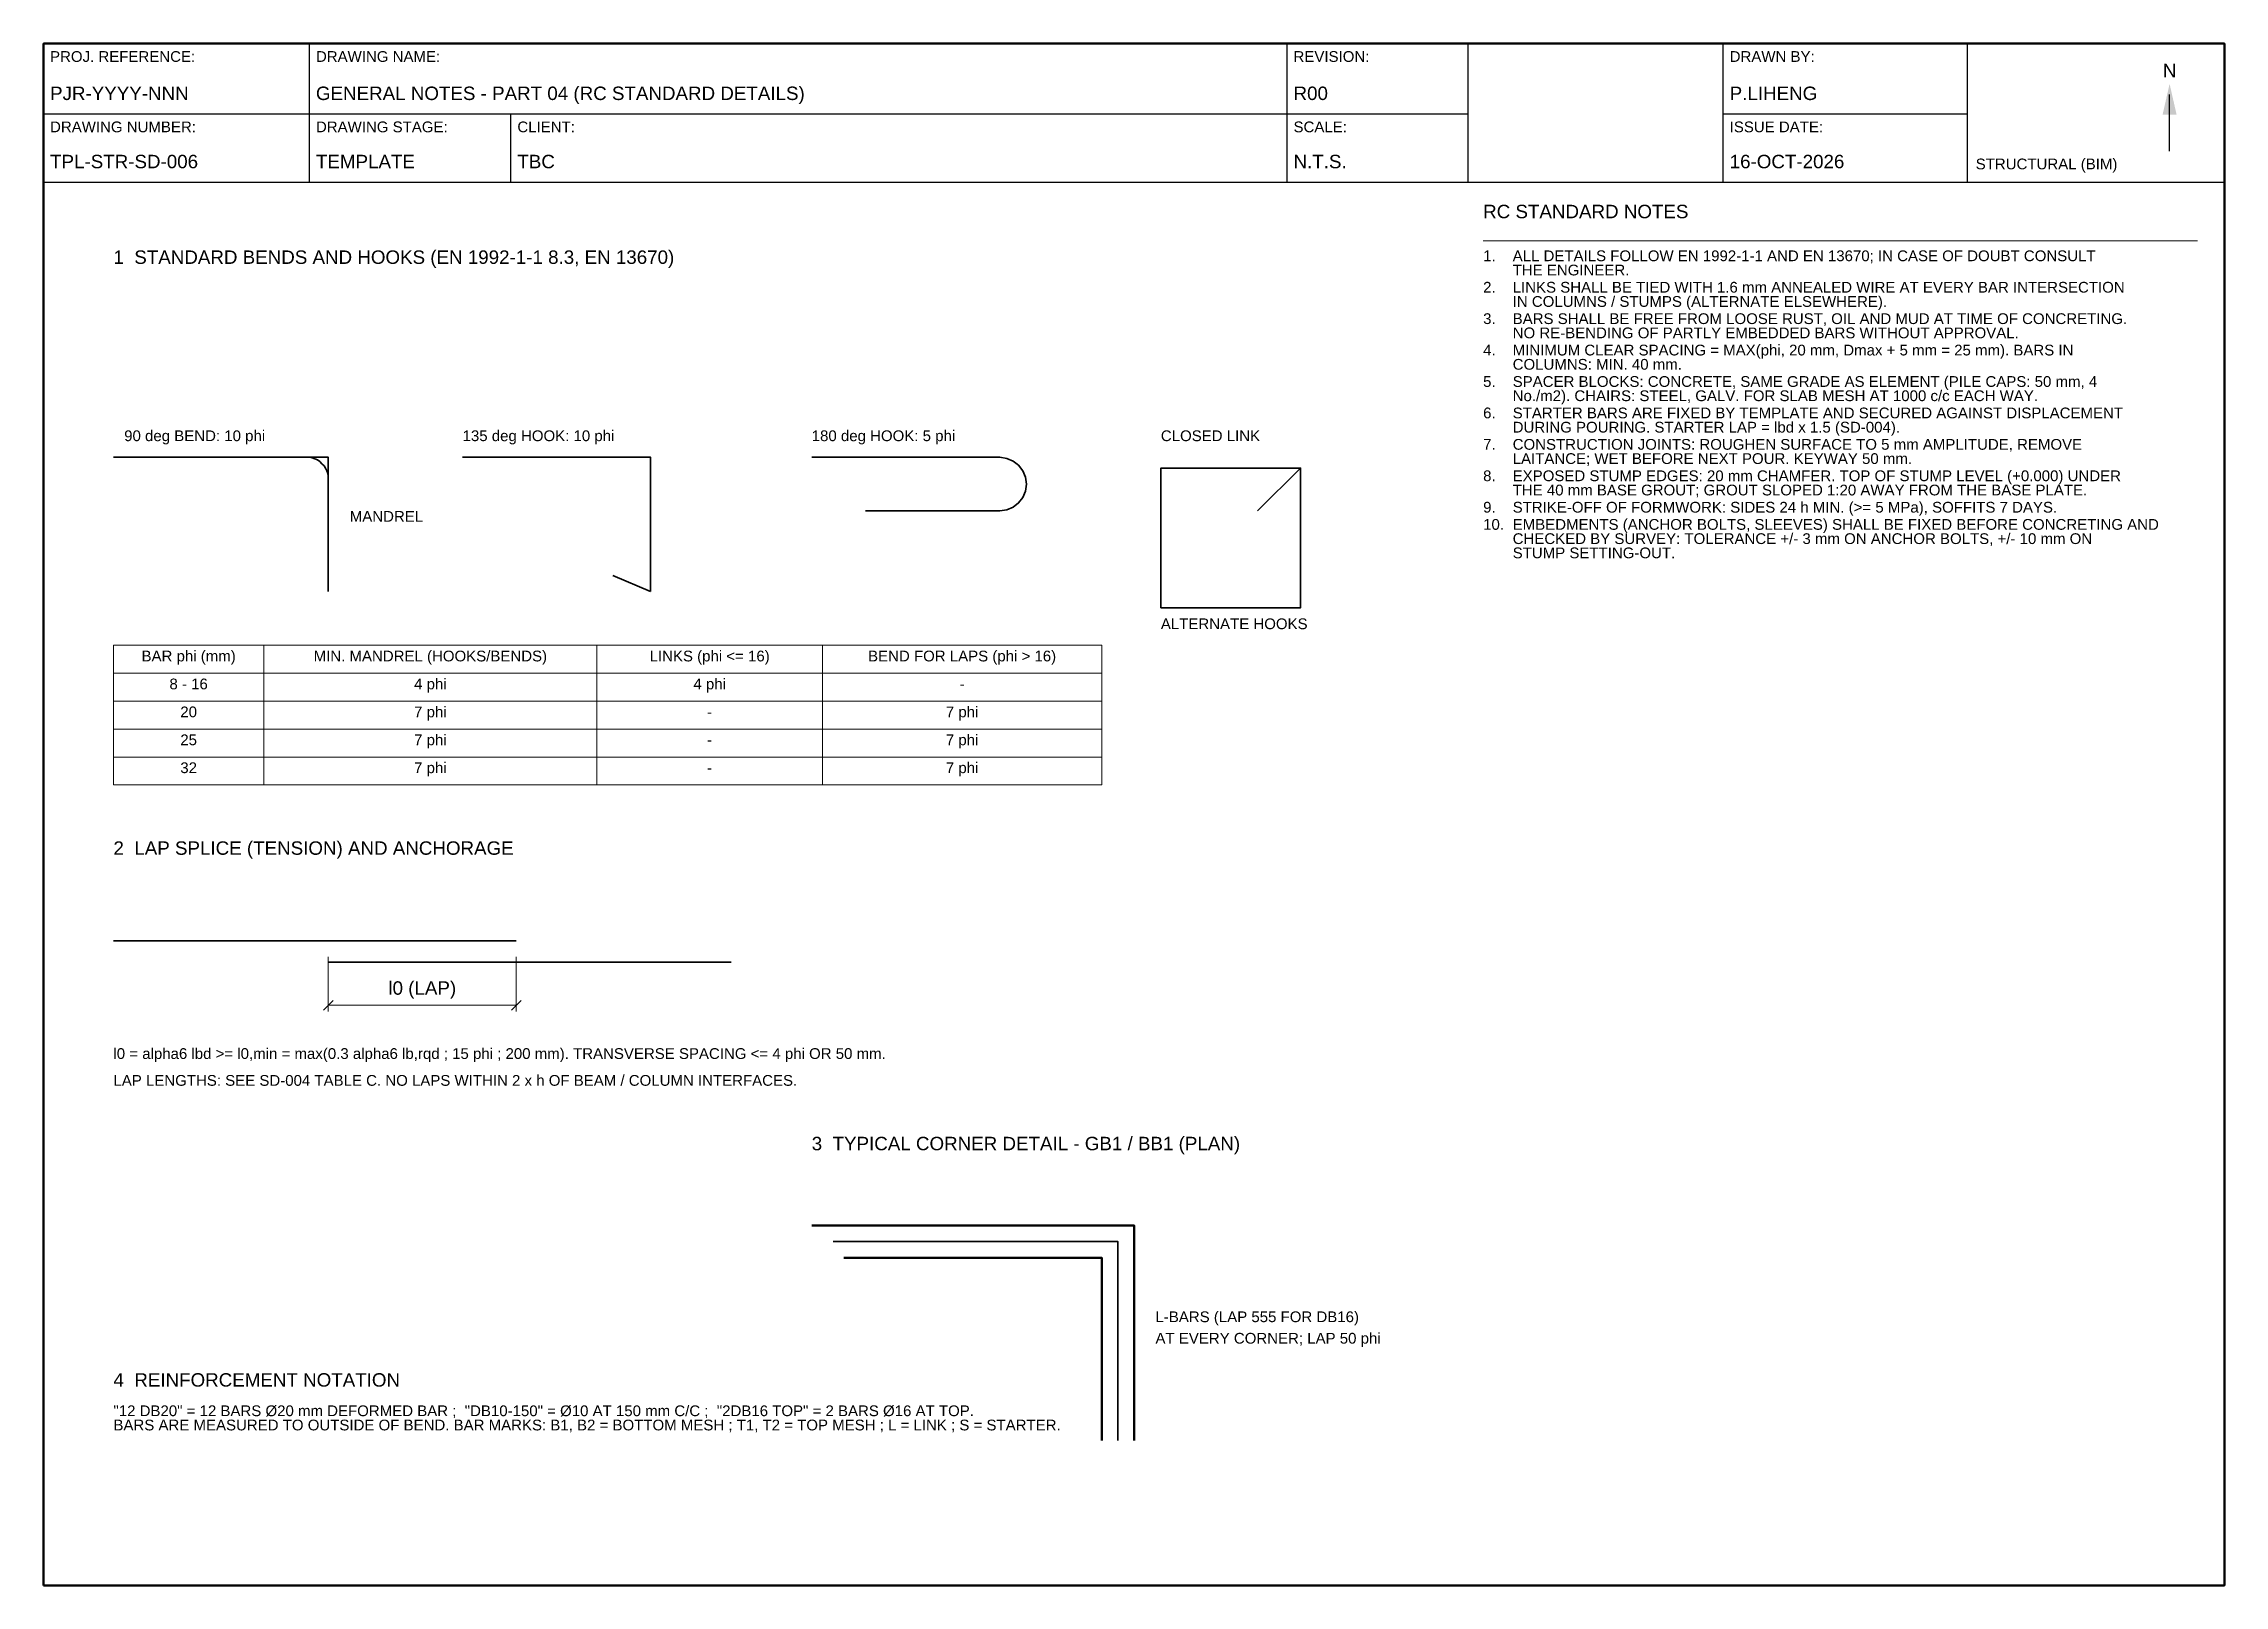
# Model space of a CAD drawing. Header units: millimetres. Extents: x 7 to 413, y 5 to 292.
import ezdxf
from ezdxf.enums import TextEntityAlignment as Align

# ---------------------------------------------------------------- set-up
doc = ezdxf.new("R2010")
doc.units = ezdxf.units.MM
for name, color, linetype, lineweight in [('S-ANNO-DIMS', 7, 'Continuous', 18), ('S-ANNO-TABLE', 7, 'Continuous', 18), ('S-ANNO-TEXT', 7, 'Continuous', 18), ('S-CONC-OUTLINE', 7, 'Continuous', 50), ('S-REBAR', 1, 'Continuous', 35), ('S-TBLK-BORDER', 7, 'Continuous', 50), ('S-TBLK-LINE', 7, 'Continuous', 25), ('S-TBLK-TEXT', 7, 'Continuous', 18)]:
    doc.layers.add(name, color=color, linetype=linetype, lineweight=lineweight)
doc.styles.add('TEXT_2.0', font='arial.ttf')
doc.styles.add('TEXT_2.5', font='arial.ttf')

# ---------------------------------------------------------------- blocks, each defined once
blk = doc.blocks.new('STR_TITLEBLOCK_A3')
at = {"layer": 'S-TBLK-BORDER'}
blk.add_lwpolyline([(7, 5), (413, 5), (413, 292), (7, 292)], close=True, dxfattribs=at)
at = {"layer": 'S-TBLK-LINE'}
for p, q in [((56.5, 266.2), (56.5, 292)), ((238.5, 266.2), (238.5, 292)), ((272.2, 266.2), (272.2, 292)), ((319.7, 266.2), (319.7, 292)), ((365.2, 266.2), (365.2, 292)), ((402.8, 272), (402.8, 282.5)), ((7, 278.9), (272.2, 278.9)), ((94, 266.2), (94, 278.9)), ((319.7, 278.9), (365.2, 278.9)), ((7, 266.2), (413, 266.2))]:
    blk.add_line(p, q, dxfattribs=at)
blk.add_solid([(401.5, 278.8), (404.1, 278.8), (402.8, 284.5)], dxfattribs=at)
at = {"layer": 'S-TBLK-TEXT', "color": 8, "style": 'TEXT_2.0'}
for s, p in [('PROJ. REFERENCE:', (8.2, 288.6)), ('DRAWING NAME:', (57.7, 288.6)), ('REVISION:', (239.7, 288.6)), ('DRAWN BY:', (320.9, 288.6)), ('DRAWING NUMBER:', (8.2, 275.5)), ('DRAWING STAGE:', (57.7, 275.5)), ('CLIENT:', (95.2, 275.5)), ('SCALE:', (239.7, 275.5)), ('ISSUE DATE:', (320.9, 275.5))]:
    blk.add_text(s, height=2, dxfattribs=at).set_placement(p)
at = {"layer": 'S-TBLK-TEXT', "style": 'TEXT_2.5'}
blk.add_text('N', height=2.5, dxfattribs=at).set_placement((402.8, 287), align=Align.MIDDLE_CENTER)
at = {"layer": 'S-TBLK-TEXT', "style": 'TEXT_2.0'}
blk.add_text('STRUCTURAL (BIM)', height=2, dxfattribs=at).set_placement((366.7, 268.6))
at = {"layer": 'S-TBLK-TEXT', "style": 'TEXT_2.5'}
for tag, p in [('PROJ_REFERENCE', (8.2, 281.5)), ('DRAWING_NAME', (57.7, 281.5)), ('REVISION', (239.7, 281.5)), ('DRAWN_BY', (320.9, 281.5)), ('DRAWING_NUMBER', (8.2, 268.8)), ('DRAWING_STAGE', (57.7, 268.8)), ('CLIENT', (95.2, 268.8)), ('SCALE', (239.7, 268.8)), ('ISSUE_DATE', (320.9, 268.8))]:
    blk.add_attdef(tag, p, '', height=2.5, dxfattribs=at)

msp = doc.modelspace()

# ---------------------------------------------------------------- linework, layer by layer
at = {"layer": 'S-ANNO-DIMS'}
for p, q in [((60, 122), (60, 111.8)), ((95, 122), (95, 111.8)), ((59.1, 112.1), (60.9, 113.9)), ((94.1, 112.1), (95.9, 113.9)), ((60, 113), (95, 113))]:
    msp.add_line(p, q, dxfattribs=at)
at = {"layer": 'S-ANNO-TABLE'}
for points in [[(20, 174.8), (48, 174.8), (48, 180), (20, 180)], [(48, 174.8), (110, 174.8), (110, 180), (48, 180)], [(110, 174.8), (152, 174.8), (152, 180), (110, 180)], [(152, 174.8), (204, 174.8), (204, 180), (152, 180)], [(20, 169.6), (48, 169.6), (48, 174.8), (20, 174.8)], [(48, 169.6), (110, 169.6), (110, 174.8), (48, 174.8)], [(110, 169.6), (152, 169.6), (152, 174.8), (110, 174.8)], [(152, 169.6), (204, 169.6), (204, 174.8), (152, 174.8)], [(20, 164.4), (48, 164.4), (48, 169.6), (20, 169.6)], [(48, 164.4), (110, 164.4), (110, 169.6), (48, 169.6)], [(110, 164.4), (152, 164.4), (152, 169.6), (110, 169.6)], [(152, 164.4), (204, 164.4), (204, 169.6), (152, 169.6)], [(20, 159.2), (48, 159.2), (48, 164.4), (20, 164.4)], [(48, 159.2), (110, 159.2), (110, 164.4), (48, 164.4)], [(110, 159.2), (152, 159.2), (152, 164.4), (110, 164.4)], [(152, 159.2), (204, 159.2), (204, 164.4), (152, 164.4)], [(20, 154), (48, 154), (48, 159.2), (20, 159.2)], [(48, 154), (110, 154), (110, 159.2), (48, 159.2)], [(110, 154), (152, 154), (152, 159.2), (110, 159.2)], [(152, 154), (204, 154), (204, 159.2), (152, 159.2)]]:
    msp.add_lwpolyline(points, close=True, dxfattribs=at)
at = {"layer": 'S-ANNO-TEXT'}
msp.add_line((275, 255.3), (408, 255.3), dxfattribs=at)
at = {"layer": 'S-CONC-OUTLINE'}
for points in [[(150, 72), (210, 72), (210, 32)], [(156, 66), (204, 66), (204, 32)]]:
    msp.add_lwpolyline(points, dxfattribs=at)
at = {"layer": 'S-REBAR'}
for p, q in [((241, 213), (233, 205)), ((185, 205), (160, 205)), ((120, 190), (113, 193)), ((20, 125), (95, 125)), ((60, 121), (135, 121))]:
    msp.add_line(p, q, dxfattribs=at)
for points in [[(20, 215), (60, 215), (60, 190)], [(60, 211), (60, 211.5), (59.9, 212), (59.7, 212.5), (59.5, 213), (59.2, 213.4), (58.8, 213.8), (58.4, 214.2), (58, 214.5), (57.5, 214.7), (57, 214.9), (56.5, 215), (56, 215)], [(85, 215), (120, 215), (120, 190)], [(150, 215), (185, 215)], [(185, 215), (186.3, 214.8), (187.5, 214.3), (188.5, 213.5), (189.3, 212.5), (189.8, 211.3), (190, 210), (189.8, 208.7), (189.3, 207.5), (188.5, 206.5), (187.5, 205.7), (186.3, 205.2), (185, 205)], [(154, 69), (207, 69), (207, 32)]]:
    msp.add_lwpolyline(points, dxfattribs=at)
msp.add_lwpolyline([(215, 187), (241, 187), (241, 213), (215, 213)], close=True, dxfattribs=at)

# ---------------------------------------------------------------- block references
at = {"layer": 'S-TBLK-LINE'}
msp.add_blockref('STR_TITLEBLOCK_A3', (0, 0), dxfattribs=at).add_auto_attribs({'PROJ_REFERENCE': 'PJR-YYYY-NNN', 'DRAWING_NAME': 'GENERAL NOTES - PART 04 (RC STANDARD DETAILS)', 'REVISION': 'R00', 'DRAWN_BY': 'P.LIHENG', 'DRAWING_NUMBER': 'TPL-STR-SD-006', 'DRAWING_STAGE': 'TEMPLATE', 'CLIENT': 'TBC', 'SCALE': 'N.T.S.', 'ISSUE_DATE': '16-OCT-2026'})

# ---------------------------------------------------------------- texts
at = {"layer": 'S-ANNO-DIMS', "style": 'TEXT_2.5'}
msp.add_text('l0 (LAP)', height=2.5, dxfattribs=at).set_placement((77.5, 114.2), align=Align.BOTTOM_CENTER)
at = {"layer": 'S-ANNO-TEXT'}
for s, height, style, p in [('RC STANDARD NOTES', 2.5, 'TEXT_2.5', (275, 259.5)), ('1  STANDARD BENDS AND HOOKS (EN 1992-1-1 8.3, EN 13670)', 2.5, 'TEXT_2.5', (20, 251)), ('1.', 2, 'TEXT_2.0', (275, 251.5)), ('ALL DETAILS FOLLOW EN 1992-1-1 AND EN 13670; IN CASE OF DOUBT CONSULT', 2, 'TEXT_2.0', (280.5, 251.5)), ('2.', 2, 'TEXT_2.0', (275, 245.65)), ('THE ENGINEER.', 2, 'TEXT_2.0', (280.5, 248.85)), ('LINKS SHALL BE TIED WITH 1.6 mm ANNEALED WIRE AT EVERY BAR INTERSECTION', 2, 'TEXT_2.0', (280.5, 245.65)), ('IN COLUMNS / STUMPS (ALTERNATE ELSEWHERE).', 2, 'TEXT_2.0', (280.5, 243)), ('3.', 2, 'TEXT_2.0', (275, 239.8)), ('BARS SHALL BE FREE FROM LOOSE RUST, OIL AND MUD AT TIME OF CONCRETING.', 2, 'TEXT_2.0', (280.5, 239.8)), ('4.', 2, 'TEXT_2.0', (275, 233.95)), ('NO RE-BENDING OF PARTLY EMBEDDED BARS WITHOUT APPROVAL.', 2, 'TEXT_2.0', (280.5, 237.15)), ('MINIMUM CLEAR SPACING = MAX(phi, 20 mm, Dmax + 5 mm = 25 mm). BARS IN', 2, 'TEXT_2.0', (280.5, 233.95)), ('COLUMNS: MIN. 40 mm.', 2, 'TEXT_2.0', (280.5, 231.3)), ('5.', 2, 'TEXT_2.0', (275, 228.1)), ('SPACER BLOCKS: CONCRETE, SAME GRADE AS ELEMENT (PILE CAPS: 50 mm, 4', 2, 'TEXT_2.0', (280.5, 228.1)), ('No./m2). CHAIRS: STEEL, GALV. FOR SLAB MESH AT 1000 c/c EACH WAY.', 2, 'TEXT_2.0', (280.5, 225.45)), ('6.', 2, 'TEXT_2.0', (275, 222.25)), ('STARTER BARS ARE FIXED BY TEMPLATE AND SECURED AGAINST DISPLACEMENT', 2, 'TEXT_2.0', (280.5, 222.25)), ('90 deg BEND: 10 phi', 2, 'TEXT_2.0', (22, 218)), ('135 deg HOOK: 10 phi', 2, 'TEXT_2.0', (85, 218)), ('180 deg HOOK: 5 phi', 2, 'TEXT_2.0', (150, 218)), ('CLOSED LINK', 2, 'TEXT_2.0', (215, 218)), ('DURING POURING. STARTER LAP = lbd x 1.5 (SD-004).', 2, 'TEXT_2.0', (280.5, 219.6)), ('7.', 2, 'TEXT_2.0', (275, 216.4)), ('CONSTRUCTION JOINTS: ROUGHEN SURFACE TO 5 mm AMPLITUDE, REMOVE', 2, 'TEXT_2.0', (280.5, 216.4)), ('LAITANCE; WET BEFORE NEXT POUR. KEYWAY 50 mm.', 2, 'TEXT_2.0', (280.5, 213.75)), ('8.', 2, 'TEXT_2.0', (275, 210.55)), ('EXPOSED STUMP EDGES: 20 mm CHAMFER. TOP OF STUMP LEVEL (+0.000) UNDER', 2, 'TEXT_2.0', (280.5, 210.55)), ('THE 40 mm BASE GROUT; GROUT SLOPED 1:20 AWAY FROM THE BASE PLATE.', 2, 'TEXT_2.0', (280.5, 207.9)), ('MANDREL', 2, 'TEXT_2.0', (64, 203)), ('9.', 2, 'TEXT_2.0', (275, 204.7)), ('10.', 2, 'TEXT_2.0', (275, 201.5)), ('STRIKE-OFF OF FORMWORK: SIDES 24 h MIN. (>= 5 MPa), SOFFITS 7 DAYS.', 2, 'TEXT_2.0', (280.5, 204.7)), ('EMBEDMENTS (ANCHOR BOLTS, SLEEVES) SHALL BE FIXED BEFORE CONCRETING AND', 2, 'TEXT_2.0', (280.5, 201.5)), ('CHECKED BY SURVEY: TOLERANCE +/- 3 mm ON ANCHOR BOLTS, +/- 10 mm ON', 2, 'TEXT_2.0', (280.5, 198.85)), ('STUMP SETTING-OUT.', 2, 'TEXT_2.0', (280.5, 196.2)), ('ALTERNATE HOOKS', 2, 'TEXT_2.0', (215, 183)), ('2  LAP SPLICE (TENSION) AND ANCHORAGE', 2.5, 'TEXT_2.5', (20, 141)), ('l0 = alpha6 lbd >= l0,min = max(0.3 alpha6 lb,rqd ; 15 phi ; 200 mm). TRANSVERSE SPACING <= 4 phi OR 50 mm.', 2, 'TEXT_2.0', (20, 103)), ('LAP LENGTHS: SEE SD-004 TABLE C. NO LAPS WITHIN 2 x h OF BEAM / COLUMN INTERFACES.', 2, 'TEXT_2.0', (20, 98)), ('3  TYPICAL CORNER DETAIL - GB1 / BB1 (PLAN)', 2.5, 'TEXT_2.5', (150, 86)), ('L-BARS (LAP 555 FOR DB16)', 2, 'TEXT_2.0', (214, 54)), ('AT EVERY CORNER; LAP 50 phi', 2, 'TEXT_2.0', (214, 50)), ('4  REINFORCEMENT NOTATION', 2.5, 'TEXT_2.5', (20, 42)), ('"12 DB20" = 12 BARS Ø20 mm DEFORMED BAR ;  "DB10-150" = Ø10 AT 150 mm C/C ;  "2DB16 TOP" = 2 BARS Ø16 AT TOP.', 2, 'TEXT_2.0', (20, 36.5)), ('BARS ARE MEASURED TO OUTSIDE OF BEND. BAR MARKS: B1, B2 = BOTTOM MESH ; T1, T2 = TOP MESH ; L = LINK ; S = STARTER.', 2, 'TEXT_2.0', (20, 33.85))]:
    msp.add_text(s, height=height, dxfattribs=dict(at, style=style)).set_placement(p)
at = {"layer": 'S-ANNO-TEXT', "style": 'TEXT_2.0'}
for s, p in [('BAR phi (mm)', (34, 176.4)), ('MIN. MANDREL (HOOKS/BENDS)', (79, 176.4)), ('LINKS (phi <= 16)', (131, 176.4)), ('BEND FOR LAPS (phi > 16)', (178, 176.4)), ('8 - 16', (34, 171.2)), ('4 phi', (79, 171.2)), ('4 phi', (131, 171.2)), ('-', (178, 171.2)), ('20', (34, 166)), ('7 phi', (79, 166)), ('-', (131, 166)), ('7 phi', (178, 166)), ('25', (34, 160.8)), ('7 phi', (79, 160.8)), ('7 phi', (178, 160.8)), ('-', (131, 160.8)), ('32', (34, 155.6)), ('7 phi', (79, 155.6)), ('-', (131, 155.6)), ('7 phi', (178, 155.6))]:
    msp.add_text(s, height=2, dxfattribs=at).set_placement(p, align=Align.BOTTOM_CENTER)

doc.saveas('drawing.dxf')
